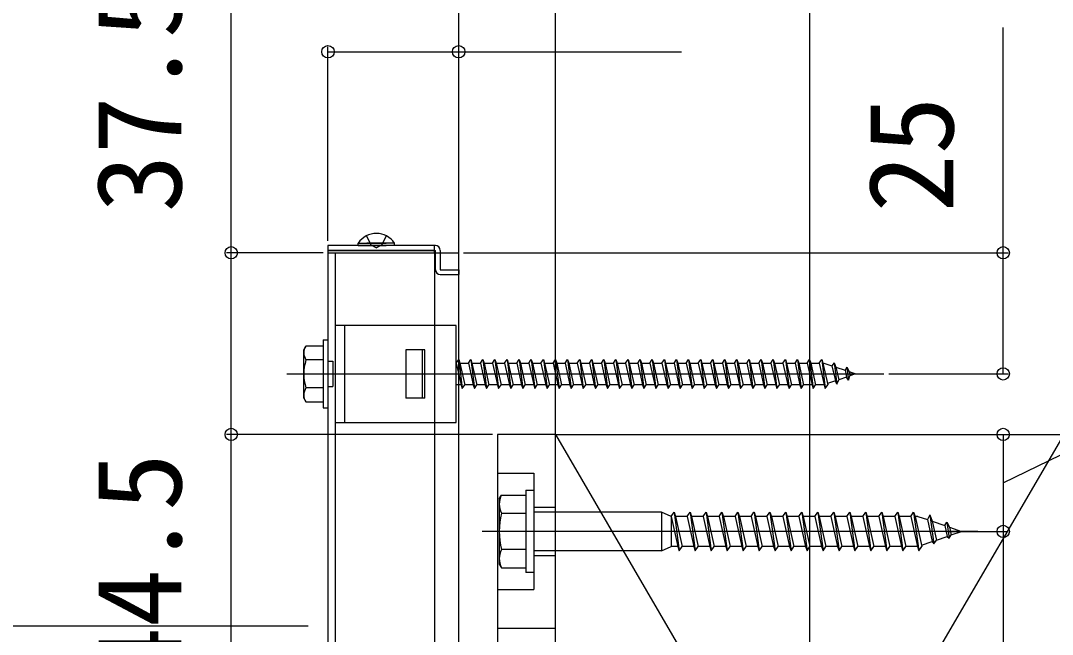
# Model space of a CAD drawing. Units: millimetres, scale not verified. Extents: x -1050 to 1050, y -1578 to 1569.
# Drawn here: x 139.5 to 352.7, y 792.8 to 919.4 of the extents above; entities that cross this region are included whole.
import ezdxf
from ezdxf.enums import TextEntityAlignment as Align

# ---------------------------------------------------------------- set-up
doc = ezdxf.new("R2010")
doc.units = ezdxf.units.MM
doc.header["$LTSCALE"] = 8
for name, color, linetype in [('0-4_YKK_12', 2, 'Continuous'), ('0-5_YKK_13', 4, 'Continuous'), ('0-6_YKK_D', 6, 'Continuous'), ('0-8_YSS_K', 3, 'Continuous')]:
    doc.layers.add(name, color=color, linetype=linetype)
doc.styles.add('ＭＳ ゴシック', font='')
doc.styles.get('ＭＳ ゴシック').set_extended_font_data('MS Gothic')

msp = doc.modelspace()

# ---------------------------------------------------------------- linework, layer by layer
at = {"layer": '0-4_YKK_12'}
for p, q in [((302.5, 1092.002), (302.5, 407.055)), ((203, 871.5), (230, 871.5)), ((203, 871.5), (203, 788.141)), ((204.5, 871.5), (204.5, 788.261)), ((225, 871.5), (225, 789.5)), ((230, 621.5), (230, 871.5)), ((194.498, 846.5), (317.872, 846.5)), ((337.288, 814), (234.888, 814)), ((-37, 794.501), (198.906, 794.501))]:
    msp.add_line(p, q, dxfattribs=at)
at = {"layer": '0-5_YKK_13'}
for p, q in [((209.249, 873.509), (214.999, 873.509)), ((209.249, 873), (209.249, 873.509)), ((209.249, 873), (214.999, 873)), ((216.749, 873.509), (210.999, 873.509)), ((216.749, 873), (210.999, 873)), ((216.749, 873), (216.749, 873.509)), ((225, 872), (225, 873)), ((225.2, 871.5), (225.2, 872)), ((226.2, 872), (226.2, 871.5)), ((225.2, 868), (225.2, 871.5)), ((226.2, 871.5), (226.2, 868)), ((226.2, 868), (230, 868)), ((230, 868), (230, 867)), ((226.2, 867), (230, 867)), ((206.5, 836.5), (206.5, 856.5)), ((202, 853.5), (202, 839.5)), ((202, 853.5), (203, 853.5)), ((203, 853.5), (203, 839.5)), ((198, 851.5), (198.433, 852.25)), ((198, 841.5), (198, 851.5)), ((202, 852.25), (198.431, 852.25)), ((202, 852.25), (202, 840.75)), ((223, 851.5), (219.097, 851.5)), ((219.097, 851.5), (219.097, 841.5)), ((222.5, 841.5), (222.5, 851.5)), ((223, 841.5), (223, 851.5)), ((202, 849.387), (198.447, 849.387)), ((203, 849.1), (204, 849.1)), ((203.5, 849.1), (204, 849.1)), ((204, 849.1), (204, 843.9)), ((204, 849.1), (204, 843.9)), ((229.5, 848.75), (230, 849.5)), ((229.5, 848.75), (230.5, 844.25)), ((230, 849.5), (230.75, 843.5)), ((230, 849.5), (230.25, 848.75)), ((230.25, 848.75), (231.25, 844.25)), ((230.25, 848.75), (232, 848.75)), ((232.5, 849.5), (233.25, 843.5)), ((232.75, 848.75), (234.5, 848.75)), ((232.75, 848.75), (233.75, 844.25)), ((235, 849.5), (235.75, 843.5)), ((235.25, 848.75), (237, 848.75)), ((235.25, 848.75), (236.25, 844.25)), ((237.5, 849.5), (238.25, 843.5)), ((237.75, 848.75), (239.5, 848.75)), ((237.75, 848.75), (238.75, 844.25)), ((240, 849.5), (240.75, 843.5)), ((240.25, 848.75), (242, 848.75)), ((240.25, 848.75), (241.25, 844.25)), ((242.5, 849.5), (243.25, 843.5)), ((242.75, 848.75), (244.5, 848.75)), ((242.75, 848.75), (243.75, 844.25)), ((245, 849.5), (245.75, 843.5)), ((245.25, 848.75), (247, 848.75)), ((245.25, 848.75), (246.25, 844.25)), ((247.5, 849.5), (248.25, 843.5)), ((247.75, 848.75), (249.5, 848.75)), ((247.75, 848.75), (248.75, 844.25)), ((250, 849.5), (250.75, 843.5)), ((250.25, 848.75), (252, 848.75)), ((250.25, 848.75), (251.25, 844.25)), ((252.5, 849.5), (253.25, 843.5)), ((252.75, 848.75), (254.5, 848.75)), ((252.75, 848.75), (253.75, 844.25)), ((255, 849.5), (255.75, 843.5)), ((255.25, 848.75), (257, 848.75)), ((255.25, 848.75), (256.25, 844.25)), ((257.5, 849.5), (258.25, 843.5)), ((257.75, 848.75), (259.5, 848.75)), ((257.75, 848.75), (258.75, 844.25)), ((260, 849.5), (260.75, 843.5)), ((260.25, 848.75), (262, 848.75)), ((260.25, 848.75), (261.25, 844.25)), ((262.5, 849.5), (263.25, 843.5)), ((262.75, 848.75), (264.5, 848.75)), ((262.75, 848.75), (263.75, 844.25)), ((265, 849.5), (265.75, 843.5)), ((265.25, 848.75), (267, 848.75)), ((265.25, 848.75), (266.25, 844.25)), ((267.5, 849.5), (268.25, 843.5)), ((267.75, 848.75), (269.5, 848.75)), ((267.75, 848.75), (268.75, 844.25)), ((270, 849.5), (270.75, 843.5)), ((270.25, 848.75), (272, 848.75)), ((270.25, 848.75), (271.25, 844.25)), ((272.5, 849.5), (273.25, 843.5)), ((272.75, 848.75), (274.5, 848.75)), ((272.75, 848.75), (273.75, 844.25)), ((275, 849.5), (275.75, 843.5)), ((275.25, 848.75), (277, 848.75)), ((275.25, 848.75), (276.25, 844.25)), ((277.5, 849.5), (278.25, 843.5)), ((277.75, 848.75), (279.5, 848.75)), ((277.75, 848.75), (278.75, 844.25)), ((280, 849.5), (280.75, 843.5)), ((280.25, 848.75), (282, 848.75)), ((280.25, 848.75), (281.25, 844.25)), ((282.5, 849.5), (283.25, 843.5)), ((282.75, 848.75), (284.5, 848.75)), ((282.75, 848.75), (283.75, 844.25)), ((285, 849.5), (285.75, 843.5)), ((285.25, 848.75), (287, 848.75)), ((285.25, 848.75), (286.25, 844.25)), ((287.5, 849.5), (288.25, 843.5)), ((287.75, 848.75), (289.5, 848.75)), ((287.75, 848.75), (288.75, 844.25)), ((290, 849.5), (290.75, 843.5)), ((290.25, 848.75), (292, 848.75)), ((290.25, 848.75), (291.25, 844.25)), ((292.5, 849.5), (293.25, 843.5)), ((292.75, 848.75), (294.5, 848.75)), ((292.75, 848.75), (293.75, 844.25)), ((295, 849.5), (295.75, 843.5)), ((295.25, 848.75), (297, 848.75)), ((295.25, 848.75), (296.25, 844.25)), ((297.5, 849.5), (298.25, 843.5)), ((297.75, 848.75), (299.5, 848.75)), ((297.75, 848.75), (298.75, 844.25)), ((300, 849.5), (300.75, 843.5)), ((300.25, 848.75), (302, 848.75)), ((300.25, 848.75), (301.25, 844.25)), ((302.5, 849.5), (303.25, 843.5)), ((302.75, 848.75), (304.5, 848.75)), ((302.75, 848.75), (303.75, 844.25)), ((305, 849.5), (305.75, 843.5)), ((305.25, 848.75), (305.466, 848.75)), ((305.25, 848.75), (306.25, 844.25)), ((305.466, 848.75), (307.127, 848.178)), ((307.586, 848.813), (307.127, 848.178)), ((307.586, 848.813), (307.939, 847.898)), ((307.586, 848.813), (308.14, 844.378)), ((307.127, 848.178), (307.82, 845.061)), ((307.939, 847.898), (309.834, 847.246)), ((307.939, 847.898), (308.517, 845.301)), ((310.198, 847.914), (309.834, 847.246)), ((309.834, 847.246), (310.142, 845.86)), ((310.198, 847.914), (310.646, 846.966)), ((310.198, 847.914), (310.537, 845.203)), ((310.646, 846.966), (312, 846.5)), ((310.646, 846.966), (310.839, 846.1)), ((312, 846.5), (310.839, 846.1)), ((230.5, 844.25), (229.5, 844.25)), ((230.5, 844.25), (230.75, 843.5)), ((230.75, 843.5), (231.25, 844.25)), ((233, 844.25), (231.25, 844.25)), ((235.5, 844.25), (233.75, 844.25)), ((238, 844.25), (236.25, 844.25)), ((240.5, 844.25), (238.75, 844.25)), ((243, 844.25), (241.25, 844.25)), ((245.5, 844.25), (243.75, 844.25)), ((248, 844.25), (246.25, 844.25)), ((250.5, 844.25), (248.75, 844.25)), ((253, 844.25), (251.25, 844.25)), ((255.5, 844.25), (253.75, 844.25)), ((258, 844.25), (256.25, 844.25)), ((260.5, 844.25), (258.75, 844.25)), ((263, 844.25), (261.25, 844.25)), ((265.5, 844.25), (263.75, 844.25)), ((268, 844.25), (266.25, 844.25)), ((270.5, 844.25), (268.75, 844.25)), ((273, 844.25), (271.25, 844.25)), ((275.5, 844.25), (273.75, 844.25)), ((278, 844.25), (276.25, 844.25)), ((280.5, 844.25), (278.75, 844.25)), ((283, 844.25), (281.25, 844.25)), ((285.5, 844.25), (283.75, 844.25)), ((288, 844.25), (286.25, 844.25)), ((290.5, 844.25), (288.75, 844.25)), ((293, 844.25), (291.25, 844.25)), ((295.5, 844.25), (293.75, 844.25)), ((298, 844.25), (296.25, 844.25)), ((300.5, 844.25), (298.75, 844.25)), ((303, 844.25), (301.25, 844.25)), ((305.466, 844.25), (303.75, 844.25)), ((305.498, 844.261), (305.466, 844.25)), ((307.82, 845.061), (306.194, 844.501)), ((308.14, 844.378), (307.82, 845.061)), ((308.14, 844.378), (308.517, 845.301)), ((310.142, 845.86), (308.517, 845.301)), ((310.537, 845.203), (310.142, 845.86)), ((310.537, 845.203), (310.839, 846.1)), ((202, 843.613), (198.447, 843.613)), ((203, 843.9), (204, 843.9)), ((203.5, 843.9), (204, 843.9)), ((198, 841.5), (198.433, 840.75)), ((198.431, 840.75), (202, 840.75)), ((223, 841.5), (219.097, 841.5)), ((202, 839.5), (203, 839.5)), ((238, 826), (245.5, 826)), ((245.5, 826), (245.5, 802)), ((238.4, 820.75), (238.833, 821.5)), ((238.4, 820.75), (238.4, 807.25)), ((238.833, 821.5), (243.9, 821.5)), ((243.9, 822.5), (243.9, 805.5)), ((243.9, 822.5), (245.5, 822.5)), ((245.5, 819), (250, 819)), ((238.833, 817.758), (243.9, 817.758)), ((271.9, 818), (245.5, 818)), ((271.9, 818), (271.9, 810)), ((273.9, 817.1), (271.9, 818)), ((273.9, 817.1), (273.9, 810.9)), ((274.5, 818), (275.578, 810)), ((277.2, 817.1), (274.8, 817.1)), ((274.8, 817.1), (276.178, 810.9)), ((277.8, 818), (278.878, 810)), ((280.5, 817.1), (278.1, 817.1)), ((278.1, 817.1), (279.478, 810.9)), ((281.1, 818), (282.178, 810)), ((283.8, 817.1), (281.4, 817.1)), ((281.4, 817.1), (282.778, 810.9)), ((284.4, 818), (285.478, 810)), ((287.1, 817.1), (284.7, 817.1)), ((284.7, 817.1), (286.078, 810.9)), ((287.7, 818), (288.778, 810)), ((290.4, 817.1), (288, 817.1)), ((288, 817.1), (289.378, 810.9)), ((290.4, 817.1), (291, 818)), ((291, 818), (291.02, 818)), ((291.02, 818), (292.098, 810)), ((291.02, 818), (291.32, 817.1)), ((293.7, 817.1), (291.32, 817.1)), ((291.32, 817.1), (292.698, 810.9)), ((294.3, 818), (295.378, 810)), ((297, 817.1), (294.6, 817.1)), ((294.6, 817.1), (295.978, 810.9)), ((297.6, 818), (298.678, 810)), ((300.3, 817.1), (297.9, 817.1)), ((297.9, 817.1), (299.278, 810.9)), ((300.9, 818), (301.978, 810)), ((303.6, 817.1), (301.2, 817.1)), ((301.2, 817.1), (302.578, 810.9)), ((304.2, 818), (305.278, 810)), ((306.9, 817.1), (304.5, 817.1)), ((304.5, 817.1), (305.878, 810.9)), ((307.5, 818), (308.578, 810)), ((310.2, 817.1), (307.8, 817.1)), ((307.8, 817.1), (309.178, 810.9)), ((310.8, 818), (311.878, 810)), ((313.5, 817.1), (311.1, 817.1)), ((311.1, 817.1), (312.478, 810.9)), ((314.1, 818), (315.178, 810)), ((316.8, 817.1), (314.4, 817.1)), ((314.4, 817.1), (315.778, 810.9)), ((317.4, 818), (318.478, 810)), ((320.1, 817.1), (317.7, 817.1)), ((317.7, 817.1), (319.078, 810.9)), ((320.7, 818), (321.778, 810)), ((323.4, 817.1), (321, 817.1)), ((321, 817.1), (322.378, 810.9)), ((324, 818), (325.078, 810)), ((324.897, 817.1), (324.3, 817.1)), ((324.3, 817.1), (325.678, 810.9)), ((324.897, 817.1), (326.849, 816.428)), ((327.376, 817.436), (326.849, 816.428)), ((326.849, 816.428), (327.852, 811.917)), ((327.376, 817.436), (328.183, 811.448)), ((327.376, 817.436), (327.824, 816.092)), ((327.824, 816.092), (330.423, 815.197)), ((327.824, 816.092), (328.688, 812.205)), ((330.423, 815.197), (330.884, 815.89)), ((330.423, 815.197), (330.917, 812.973)), ((330.884, 815.89), (331.397, 814.862)), ((330.884, 815.89), (331.325, 812.619)), ((331.397, 814.862), (333.9, 814)), ((331.397, 814.862), (331.753, 813.261)), ((328.183, 811.448), (328.688, 812.205)), ((328.688, 812.205), (330.917, 812.973)), ((330.917, 812.973), (331.325, 812.619)), ((331.325, 812.619), (331.753, 813.261)), ((331.753, 813.261), (333.9, 814)), ((243.9, 810.242), (238.833, 810.242)), ((271.9, 810), (273.9, 810.9)), ((275.278, 810.9), (273.9, 810.9)), ((278.578, 810.9), (276.178, 810.9)), ((281.878, 810.9), (279.478, 810.9)), ((285.178, 810.9), (282.778, 810.9)), ((288.478, 810.9), (286.078, 810.9)), ((291.778, 810.9), (289.378, 810.9)), ((292.098, 810), (292.698, 810.9)), ((295.078, 810.9), (292.698, 810.9)), ((298.378, 810.9), (295.978, 810.9)), ((301.678, 810.9), (299.278, 810.9)), ((304.978, 810.9), (302.578, 810.9)), ((308.278, 810.9), (305.878, 810.9)), ((311.578, 810.9), (309.178, 810.9)), ((314.878, 810.9), (312.478, 810.9)), ((318.178, 810.9), (315.778, 810.9)), ((321.478, 810.9), (319.078, 810.9)), ((324.778, 810.9), (322.378, 810.9)), ((325.622, 811.15), (327.852, 811.917)), ((327.852, 811.917), (328.183, 811.448)), ((271.9, 810), (245.5, 810)), ((245.5, 809), (250, 809)), ((292.078, 810), (292.098, 810)), ((238.4, 807.25), (238.833, 806.5)), ((238.833, 806.5), (243.9, 806.5)), ((238, 802), (245.5, 802)), ((238, 794), (250, 794))]:
    msp.add_line(p, q, dxfattribs=at)
for points in [[(210.949, 875.009), (211.854, 873.153), (212.999, 872.545)], [(215.049, 875.009), (214.144, 873.154), (212.999, 872.545)], [(225.2, 873), (203, 873), (203, 872), (225.2, 872)], [(232, 848.75), (232.5, 849.5), (232.75, 848.75)], [(232, 848.75), (233, 844.25), (233.25, 843.5), (233.75, 844.25)], [(234.5, 848.75), (235, 849.5), (235.25, 848.75)], [(234.5, 848.75), (235.5, 844.25), (235.75, 843.5), (236.25, 844.25)], [(237, 848.75), (237.5, 849.5), (237.75, 848.75)], [(237, 848.75), (238, 844.25), (238.25, 843.5), (238.75, 844.25)], [(239.5, 848.75), (240, 849.5), (240.25, 848.75)], [(239.5, 848.75), (240.5, 844.25), (240.75, 843.5), (241.25, 844.25)], [(242, 848.75), (242.5, 849.5), (242.75, 848.75)], [(242, 848.75), (243, 844.25), (243.25, 843.5), (243.75, 844.25)], [(244.5, 848.75), (245, 849.5), (245.25, 848.75)], [(244.5, 848.75), (245.5, 844.25), (245.75, 843.5), (246.25, 844.25)], [(247, 848.75), (247.5, 849.5), (247.75, 848.75)], [(247, 848.75), (248, 844.25), (248.25, 843.5), (248.75, 844.25)], [(249.5, 848.75), (250, 849.5), (250.25, 848.75)], [(249.5, 848.75), (250.5, 844.25), (250.75, 843.5), (251.25, 844.25)], [(252, 848.75), (252.5, 849.5), (252.75, 848.75)], [(252, 848.75), (253, 844.25), (253.25, 843.5), (253.75, 844.25)], [(254.5, 848.75), (255, 849.5), (255.25, 848.75)], [(254.5, 848.75), (255.5, 844.25), (255.75, 843.5), (256.25, 844.25)], [(257, 848.75), (257.5, 849.5), (257.75, 848.75)], [(257, 848.75), (258, 844.25), (258.25, 843.5), (258.75, 844.25)], [(259.5, 848.75), (260, 849.5), (260.25, 848.75)], [(259.5, 848.75), (260.5, 844.25), (260.75, 843.5), (261.25, 844.25)], [(262, 848.75), (262.5, 849.5), (262.75, 848.75)], [(262, 848.75), (263, 844.25), (263.25, 843.5), (263.75, 844.25)], [(264.5, 848.75), (265, 849.5), (265.25, 848.75)], [(264.5, 848.75), (265.5, 844.25), (265.75, 843.5), (266.25, 844.25)], [(267, 848.75), (267.5, 849.5), (267.75, 848.75)], [(267, 848.75), (268, 844.25), (268.25, 843.5), (268.75, 844.25)], [(269.5, 848.75), (270, 849.5), (270.25, 848.75)], [(269.5, 848.75), (270.5, 844.25), (270.75, 843.5), (271.25, 844.25)], [(272, 848.75), (272.5, 849.5), (272.75, 848.75)], [(272, 848.75), (273, 844.25), (273.25, 843.5), (273.75, 844.25)], [(274.5, 848.75), (275, 849.5), (275.25, 848.75)], [(274.5, 848.75), (275.5, 844.25), (275.75, 843.5), (276.25, 844.25)], [(277, 848.75), (277.5, 849.5), (277.75, 848.75)], [(277, 848.75), (278, 844.25), (278.25, 843.5), (278.75, 844.25)], [(279.5, 848.75), (280, 849.5), (280.25, 848.75)], [(279.5, 848.75), (280.5, 844.25), (280.75, 843.5), (281.25, 844.25)], [(282, 848.75), (282.5, 849.5), (282.75, 848.75)], [(282, 848.75), (283, 844.25), (283.25, 843.5), (283.75, 844.25)], [(284.5, 848.75), (285, 849.5), (285.25, 848.75)], [(284.5, 848.75), (285.5, 844.25), (285.75, 843.5), (286.25, 844.25)], [(287, 848.75), (287.5, 849.5), (287.75, 848.75)], [(287, 848.75), (288, 844.25), (288.25, 843.5), (288.75, 844.25)], [(289.5, 848.75), (290, 849.5), (290.25, 848.75)], [(289.5, 848.75), (290.5, 844.25), (290.75, 843.5), (291.25, 844.25)], [(292, 848.75), (292.5, 849.5), (292.75, 848.75)], [(292, 848.75), (293, 844.25), (293.25, 843.5), (293.75, 844.25)], [(294.5, 848.75), (295, 849.5), (295.25, 848.75)], [(294.5, 848.75), (295.5, 844.25), (295.75, 843.5), (296.25, 844.25)], [(297, 848.75), (297.5, 849.5), (297.75, 848.75)], [(297, 848.75), (298, 844.25), (298.25, 843.5), (298.75, 844.25)], [(299.5, 848.75), (300, 849.5), (300.25, 848.75)], [(299.5, 848.75), (300.5, 844.25), (300.75, 843.5), (301.25, 844.25)], [(302, 848.75), (302.5, 849.5), (302.75, 848.75)], [(302, 848.75), (303, 844.25), (303.25, 843.5), (303.75, 844.25)], [(304.5, 848.75), (305, 849.5), (305.25, 848.75)], [(304.5, 848.75), (305.5, 844.25), (305.75, 843.5), (306.25, 844.25)], [(245.5, 822.5), (245.5, 805.5), (243.9, 805.5)], [(273.9, 817.1), (274.5, 818), (274.8, 817.1)], [(273.9, 817.1), (275.278, 810.9), (275.578, 810), (276.178, 810.9)], [(277.2, 817.1), (277.8, 818), (278.1, 817.1)], [(277.2, 817.1), (278.578, 810.9), (278.878, 810), (279.478, 810.9)], [(280.5, 817.1), (281.1, 818), (281.4, 817.1)], [(280.5, 817.1), (281.878, 810.9), (282.178, 810), (282.778, 810.9)], [(283.8, 817.1), (284.4, 818), (284.7, 817.1)], [(283.8, 817.1), (285.178, 810.9), (285.478, 810), (286.078, 810.9)], [(287.1, 817.1), (287.7, 818), (288, 817.1)], [(287.1, 817.1), (288.478, 810.9), (288.778, 810), (289.378, 810.9)], [(290.4, 817.1), (291.778, 810.9), (292.078, 810)], [(293.7, 817.1), (294.3, 818), (294.6, 817.1)], [(293.7, 817.1), (295.078, 810.9), (295.378, 810), (295.978, 810.9)], [(297, 817.1), (297.6, 818), (297.9, 817.1)], [(297, 817.1), (298.378, 810.9), (298.678, 810), (299.278, 810.9)], [(300.3, 817.1), (300.9, 818), (301.2, 817.1)], [(300.3, 817.1), (301.678, 810.9), (301.978, 810), (302.578, 810.9)], [(303.6, 817.1), (304.2, 818), (304.5, 817.1)], [(303.6, 817.1), (304.978, 810.9), (305.278, 810), (305.878, 810.9)], [(306.9, 817.1), (307.5, 818), (307.8, 817.1)], [(306.9, 817.1), (308.278, 810.9), (308.578, 810), (309.178, 810.9)], [(310.2, 817.1), (310.8, 818), (311.1, 817.1)], [(310.2, 817.1), (311.578, 810.9), (311.878, 810), (312.478, 810.9)], [(313.5, 817.1), (314.1, 818), (314.4, 817.1)], [(313.5, 817.1), (314.878, 810.9), (315.178, 810), (315.778, 810.9)], [(316.8, 817.1), (317.4, 818), (317.7, 817.1)], [(316.8, 817.1), (318.178, 810.9), (318.478, 810), (319.078, 810.9)], [(320.1, 817.1), (320.7, 818), (321, 817.1)], [(320.1, 817.1), (321.478, 810.9), (321.778, 810), (322.378, 810.9)], [(323.4, 817.1), (324, 818), (324.3, 817.1)], [(323.4, 817.1), (324.778, 810.9), (325.078, 810), (325.678, 810.9)]]:
    msp.add_lwpolyline(points, dxfattribs=at)
for points in [[(225, 871.5), (225, 872), (203, 872), (203, 871.5)], [(204.5, 836.5), (229.5, 836.5), (229.5, 856.5), (204.5, 856.5)], [(250, 619), (250, 834), (238, 834), (238, 619)]]:
    msp.add_lwpolyline(points, close=True, dxfattribs=at)
for centre, radius, start, end in [((212.999, 870.973), 4.527, 34.06937, 145.93595), ((225.2, 872), 1, 0, 90), ((226.2, 868), 1, 180, 270), ((200.556, 850.83), 2.556, 146.25178, 214.38425), ((207.553, 846.5), 9.553, 162.41205, 197.58795), ((200.556, 842.17), 2.556, 145.61575, 213.74822), ((242.658, 819.629), 4.258, 153.93616, 206.06384), ((254.927, 814), 16.527, 166.85543, 193.14457), ((242.658, 808.371), 4.258, 153.93616, 206.06384)]:
    msp.add_arc(centre, radius, start, end, dxfattribs=at)
at = {"layer": '0-6_YKK_D'}
for p, q in [((203, 874), (203, 914)), ((202, 871.5), (182, 871.5)), ((231, 871.5), (343.5, 871.5)), ((318.872, 846.5), (343.5, 846.5)), ((237, 834), (182, 834)), ((237, 834), (182, 834)), ((183, 789.5), (183, 834)), ((331, 834.001), (343.5, 834.001)), ((342.5, 834.001), (342.5, 814)), ((331, 814), (343.5, 814)), ((331, 814), (343.5, 814)), ((342.5, 814), (342.5, 741))]:
    msp.add_line(p, q, dxfattribs=at)
for points in [[(183, 834), (183, 871.5), (183, 942.509)], [(342.5, 846.5), (342.5, 871.5), (342.5, 917.964)], [(203, 913), (230, 913), (276.055, 913)], [(342.5, 824), (395, 849.454), (395, 891.363)]]:
    msp.add_lwpolyline(points, dxfattribs=at)
for centre in [(203, 913), (230, 913), (183, 871.5), (342.5, 871.5), (342.5, 846.5), (183, 834), (183, 834), (342.5, 834.001), (342.5, 814), (342.5, 814)]:
    msp.add_circle(centre, 1.275, dxfattribs=at)
at = {"layer": '0-8_YSS_K'}
for p, q in [((230, 407.055), (230, 1092.002)), ((250, 407.055), (250, 1092.002)), ((355, 834), (250, 654)), ((250, 834), (355, 654))]:
    msp.add_line(p, q, dxfattribs=at)
msp.add_lwpolyline([(250, 834), (355, 834), (355, 654), (250, 654)], close=True, dxfattribs=at)

# ---------------------------------------------------------------- texts
at = {"layer": '0-6_YKK_D', "style": 'ＭＳ ゴシック'}
for s, p in [('37.5', (178, 879.827)), ('25', (337.5, 879.827)), ('44.5', (178, 782.295))]:
    msp.add_text(s, height=17.6, rotation=90, dxfattribs=at).set_placement(p, align=Align.BOTTOM_LEFT)

doc.saveas('drawing.dxf')
